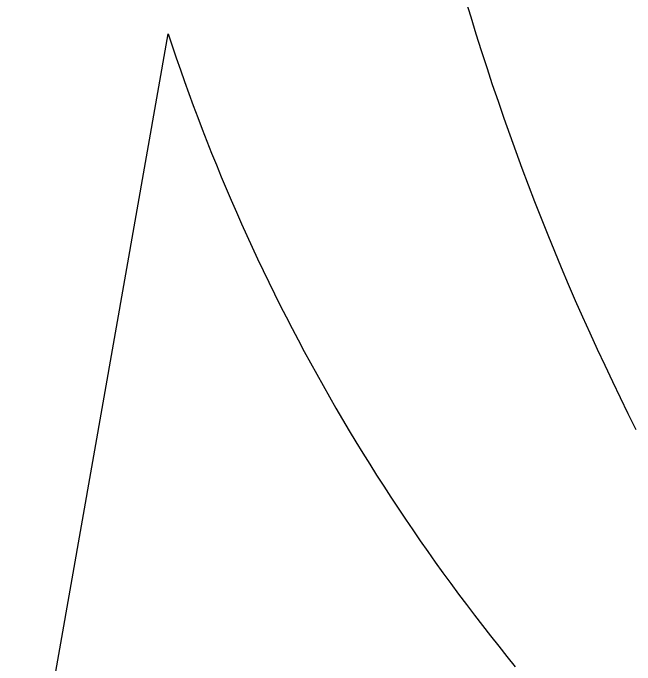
# Model space of a CAD drawing. Extents: x -111 to 2985, y -118 to 122.
# Drawn here: x -50.07 to -40.67, y -63.83 to -53.96 of the extents above; entities that cross this region are included whole.
import ezdxf

# ---------------------------------------------------------------- set-up
doc = ezdxf.new("R2010")
doc.units = 0
doc.layers.add('LAYER_03', color=5, linetype='CONTINUOUS')

msp = doc.modelspace()

# ---------------------------------------------------------------- linework, layer by layer
at = {"layer": 'LAYER_03'}
for points in [[(-43.2267, -53.7613), (-43.1495, -54.0185), (-43.0706, -54.2753), (-42.9899, -54.5317), (-42.9074, -54.7876), (-42.8232, -55.043), (-42.7371, -55.298), (-42.6493, -55.5524), (-42.5597, -55.8063), (-42.4683, -56.0597), (-42.3752, -56.3125), (-42.2803, -56.5647), (-42.1836, -56.8163), (-42.0853, -57.0672), (-41.9851, -57.3176), (-41.8833, -57.5673), (-41.7797, -57.8163), (-41.6744, -58.0646), (-41.5674, -58.3122), (-41.4587, -58.559), (-41.3483, -58.8051), (-41.2361, -59.0505), (-41.1224, -59.2951), (-41.0069, -59.5388), (-40.8898, -59.7818), (-40.771, -60.0239), (-40.6506, -60.2652)], [(-51.1517, -73.6993), (-47.7269, -54.2762)], [(-47.7269, -54.2762), (-47.6669, -54.4574), (-47.6057, -54.6386), (-47.5432, -54.8196), (-47.4795, -55.0004), (-47.4145, -55.181), (-47.3483, -55.3615), (-47.2808, -55.5417), (-47.2121, -55.7218), (-47.1421, -55.9016), (-47.0709, -56.0811), (-46.9984, -56.2604), (-46.9247, -56.4394), (-46.8497, -56.6182), (-46.7734, -56.7967), (-46.6959, -56.9748), (-46.6172, -57.1526), (-46.5372, -57.3301), (-46.456, -57.5073), (-46.3735, -57.6841), (-46.2898, -57.8605), (-46.2048, -58.0365), (-46.1186, -58.2122), (-46.0311, -58.3874), (-45.9425, -58.5622), (-45.8526, -58.7366), (-45.7614, -58.9105), (-45.6691, -59.084), (-45.5755, -59.257), (-45.4807, -59.4295), (-45.3846, -59.6015), (-45.2874, -59.773), (-45.1889, -59.944), (-45.0893, -60.1144), (-44.9884, -60.2843), (-44.8864, -60.4537), (-44.7831, -60.6224), (-44.6787, -60.7906), (-44.5731, -60.9582), (-44.4663, -61.1251), (-44.3583, -61.2915), (-44.2492, -61.4572), (-44.1389, -61.6222), (-44.0274, -61.7866), (-43.9148, -61.9503), (-43.8011, -62.1134), (-43.6862, -62.2757), (-43.5701, -62.4374), (-43.453, -62.5983), (-43.3347, -62.7585), (-43.2154, -62.9179), (-43.0949, -63.0766), (-42.9733, -63.2345), (-42.8506, -63.3917), (-42.7269, -63.548), (-42.6021, -63.7036), (-42.4762, -63.8583)]]:
    msp.add_lwpolyline(points, dxfattribs=at)

doc.saveas('drawing.dxf')
